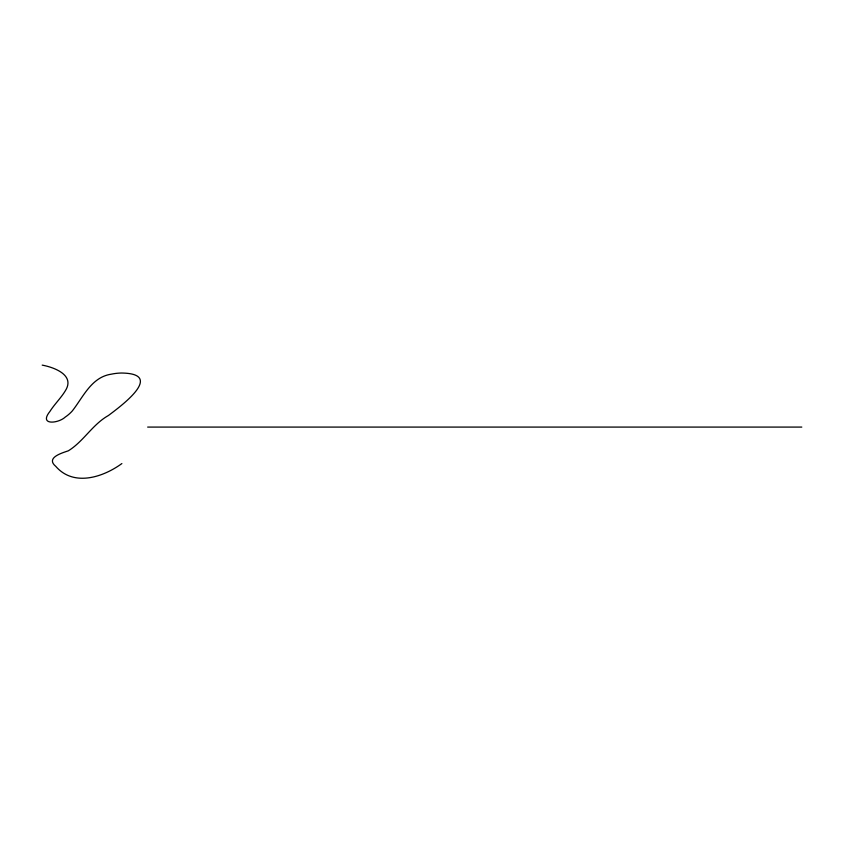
<?xml version="1.0" encoding="UTF-8"?>
<svg xmlns="http://www.w3.org/2000/svg" width="844" height="844" viewBox="0 0 844 844"><rect width="100%" height="100%" fill="white"/><g stroke="black" fill="none" stroke-linecap="round" stroke-linejoin="round"><path stroke-width="1.27" d="M121.874 463.567C102.894 477.387 73.618 486.914 55.799 466.394C45.386 457.743 61.791 453.059 68.343 450.812C83.472 441.507 92.534 424.437 108.412 415.512C121.42 405.742 165.097 373.533 121.43 373.027A53.436 53.436 0 0 0 111.376 374.166C91.447 377.057 83.271 396.954 72.267 410.986A37.748 37.748 0 0 1 65.188 417.115C58.405 423.519 38.423 425.735 49.901 411.461C54.871 403.632 61.844 397.239 66.317 389.084C73.966 374.325 53.088 367.108 42.2 365.125M147.658 427.085L801.8 427.085"/></g></svg>
